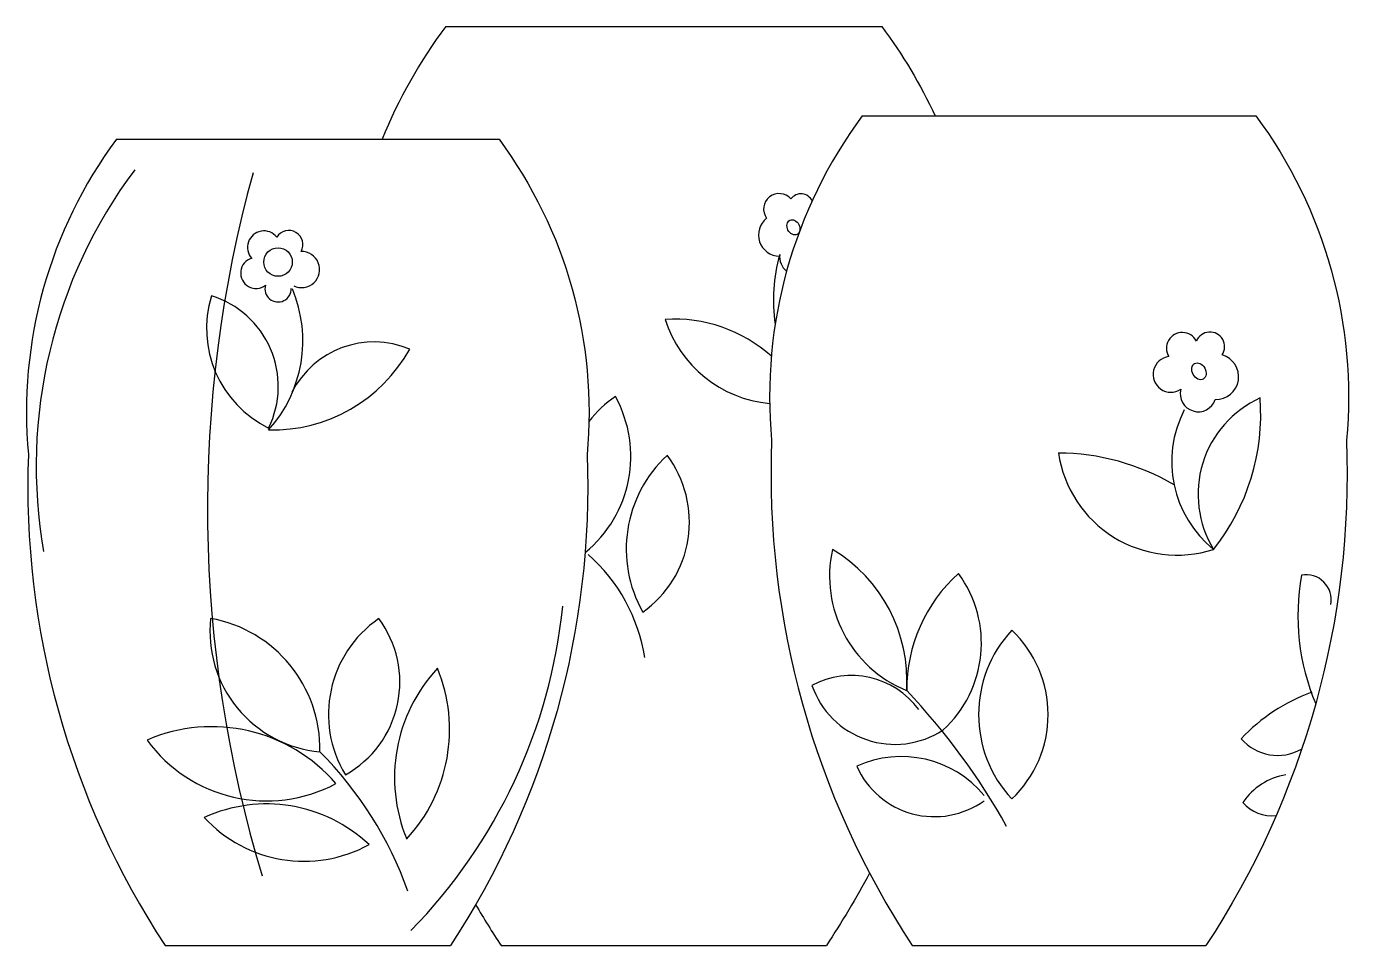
# Model space of a CAD drawing. Extents: x 905 to 1147, y 1366 to 1534.
import ezdxf

# ---------------------------------------------------------------- set-up
doc = ezdxf.new("R2010")
doc.units = 0
doc.header["$LTSCALE"] = 10
doc.header["$MEASUREMENT"] = 0
doc.layers.add('3', color=3, linetype='CONTINUOUS')
doc.layers.add('4', color=4, linetype='CONTINUOUS')

msp = doc.modelspace()

# ---------------------------------------------------------------- linework, layer by layer
at = {"layer": '3'}
msp.add_circle((951.27, 1491.11), 2.61, dxfattribs=at)
for centre, radius, start, end in [((997.67, 1453.81), 90.57, 143.2591, 189.9297), ((1169.03, 1446.04), 230.64, 164.5627, 196.9206), ((1042.79, 1500.79), 2.83, 40.7228, 215.9557), ((1046.77, 1501.32), 2.26, 25.1243, 144.4131), ((1042.91, 1496.07), 3.89, 128.3981, 268.7198), ((948.7, 1493.79), 3.01, 38.9053, 221.7666), ((953.23, 1494.29), 2.59, 331.3623, 147.6291), ((955.55, 1489.74), 3.31, 244.5804, 90.7793), ((1072.49, 1484.14), 30.74, 164.2954, 188.2567), ((1046.26, 1492.1), 3.39, 173.7294, 231.4756), ((947.26, 1489.1), 2.81, 106.5479, 307.6901), ((951.28, 1486.21), 2.4, 164.0481, 2.0622), ((931.5, 1476.73), 24.31, 317.9195, 22.8891), ((958.36, 1478.9), 20.15, 162.6133, 244.088), ((934, 1468.39), 17.32, 333.931, 72.7703), ((1023.66, 1454.22), 26.46, 47.9866, 93.6279), ((1043.1, 1487.32), 22.15, 197.5782, 264.7187), ((1116.41, 1475.35), 2.89, 26.9456, 211.7204), ((1121.47, 1475.63), 2.69, 326.4667, 157.4364), ((968.8, 1459.67), 16.84, 67.2128, 153.0581), ((950.2, 1489.18), 28.76, 268.7058, 330.8983), ((1114.35, 1470.58), 3.27, 97.064, 303.4233), ((1122.54, 1470.14), 4.17, 268.7827, 73.7075), ((993.07, 1455.59), 22.63, 309.1421, 28.8675), ((1024.11, 1449.7), 20.22, 123.7127, 142.5552), ((1119.34, 1467.04), 3.29, 165.7347, 340.8987), ((1138.64, 1448.67), 19.34, 114.4519, 211.4016), ((1091.08, 1463.28), 39.67, 321.522, 4.3315), ((1135.1, 1454.62), 20.61, 152.7026, 231.0267), ((1115.44, 1459.44), 21.89, 188.4751, 287.7953), ((1093.62, 1414.37), 41.84, 59.3978, 89.7654), ((1038.28, 1438.64), 23.42, 132.9424, 209.4366), ((1006.21, 1443.61), 20.2, 305.3111, 37.0679), ((986.85, 1413.83), 31.8, 9.014, 48.5702), ((1074.54, 1433.69), 22.54, 167.4347, 247.9572), ((1038.12, 1414.58), 28.02, 356.375, 59.0169), ((1094.64, 1412.98), 28.55, 132.0039, 180.3414), ((1058.26, 1421.45), 21.47, 312.2817, 36.4104), ((1179.01, 1426.48), 41.48, 169.7234, 202.8706), ((1139.05, 1429.39), 4.57, 349.2345, 100.8235), ((904.5, 1438.3), 99.29, 315.6919, 354.1713), ((960.89, 1423.59), 22.06, 173.7553, 264.8803), ((934.64, 1402.09), 24.29, 358.8822, 79.7534), ((981.7, 1408.47), 21.22, 124.599, 211.3854), ((954.14, 1414.33), 19.38, 299.1818, 36.8027), ((1101.81, 1408.4), 22.59, 136.9846, 223.0154), ((1070.7, 1408.4), 21.22, 313.4291, 46.5709), ((1001.92, 1396.88), 29.38, 137.1451, 202.4324), ((953.22, 1405.65), 29.38, 317.1451, 22.4324), ((1055.96, 1400.17), 15.37, 36.6564, 117.9198), ((1063.93, 1419), 16.04, 199.1065, 303.1568), ((976.93, 1328.15), 122.94, 29.1081, 43.5178), ((1151.27, 1381.42), 33.02, 109.8093, 136.8702), ((939.18, 1376.32), 29.87, 40.6745, 113.3036), ((949.18, 1419.59), 26.96, 215.9782, 297.9999), ((1133.83, 1409.75), 8.8, 220.8217, 299.7425), ((909.87, 1352.84), 69.17, 19.675, 44.8349), ((1065.11, 1381.04), 19.69, 39.6942, 114.455), ((1071.17, 1405.32), 15.57, 204.0991, 305.6821), ((1137.29, 1385.69), 11.86, 99.4033, 145.7825), ((949.16, 1364.69), 27.38, 46.8048, 114.5021), ((1132.66, 1396.64), 6.72, 219.6061, 277.8912), ((955.99, 1406.21), 24.62, 222.38, 298.927)]:
    msp.add_arc(centre, radius, start, end, dxfattribs=at)
for centre, major_axis, ratio in [((1045.4, 1497.46), (-0.65, 1.29), 0.769589), ((1119.46, 1471.15), (-0.79, 1.42), 0.739648)]:
    msp.add_ellipse(centre, major_axis=major_axis, ratio=ratio, dxfattribs=at)
at = {"layer": '4'}
for p, q in [((981.89, 1534.17), (1061.54, 1534.17)), ((1057.97, 1517.82), (1129.87, 1517.82)), ((921.76, 1513.54), (991.63, 1513.54)), ((930.63, 1366.19), (982.76, 1366.19)), ((992, 1366.19), (1051.42, 1366.19)), ((1067.1, 1366.19), (1120.74, 1366.19))]:
    msp.add_line(p, q, dxfattribs=at)
for points in [[(981.89, 1534.17, 0.062229), (970.27, 1513.54, 0.062229)], [(1061.54, 1534.17, -0.049974), (1071.29, 1517.82, -0.049974)], [(1057.97, 1517.82, 0.184605), (1041.42, 1458.53, 0.156142), (1067.1, 1366.19)], [(1129.87, 1517.82, -0.184605), (1146.41, 1458.53, -0.156142), (1120.74, 1366.19)], [(921.76, 1513.54, 0.184605), (905.68, 1455.93, 0.156142), (930.63, 1366.19)], [(991.63, 1513.54, -0.184605), (1007.71, 1455.93, -0.156142), (982.76, 1366.19)], [(1059.3, 1379.43, -0.022134), (1051.42, 1366.19)], [(987.36, 1373.66, 0.012625), (992, 1366.19)]]:
    msp.add_lwpolyline(points, format="xyb", dxfattribs=at)

doc.saveas('drawing.dxf')
